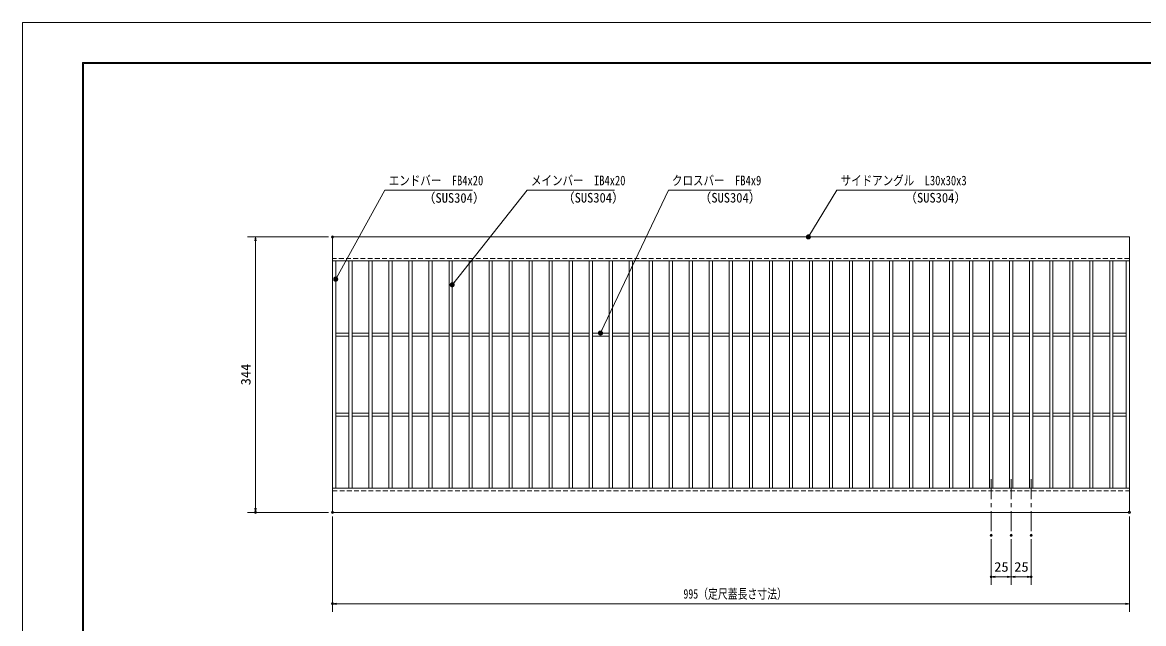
# Model space of a CAD drawing. Units: millimetres, scale not verified. Extents: x -1050 to 1050, y -742 to 742.
# Drawn here: x -1050 to 350, y -9 to 742 of the extents above; entities that cross this region are included whole.
import ezdxf
from ezdxf.enums import TextEntityAlignment as Align

# ---------------------------------------------------------------- set-up
doc = ezdxf.new("R2010")
doc.units = ezdxf.units.MM
doc.header["$LTSCALE"] = 5
doc.header["$PDMODE"] = 32
doc.header["$PDSIZE"] = 2.5
doc.linetypes.add('CHAIN1', pattern=[8, 5, -1, 1, -1])
doc.linetypes.add('DASHED1', pattern=[1.8, 1.2, -0.6])
for name, color, linetype, lineweight in [('0-0_7-図\u3000枠', 4, 'Continuous', 9), ('0-1_寸法注釈', 2, 'Continuous', 9), ('0-2_蓋', 5, 'Continuous', 9), ('0-3_0', 5, 'Continuous', 9), ('0-4_DEFPOINTS', 134, 'Continuous', 9), ('0-5_中心線', 6, 'CHAIN1', 9), ('0-6_破線', 4, 'DASHED1', 9)]:
    doc.layers.add(name, color=color, linetype=linetype, lineweight=lineweight)
doc.styles.add('ＭＳ ゴシック', font='')
doc.styles.get('ＭＳ ゴシック').set_extended_font_data('MS Gothic')

# ---------------------------------------------------------------- blocks, each defined once
blk = doc.blocks.new('_OPEN')
at = {"layer": '0-3_0', "color": 2}
blk.add_line((0, 0), (-5, 0), dxfattribs=at)
blk.add_lwpolyline([(-5, 0.833), (0, 0), (-5, -0.833)], dxfattribs=at)
blk = doc.blocks.new('_Dot')
at = {"layer": '0-3_0'}
for p, q in [((-2.5, 0), (-5, 0)), ((2.445, 0.5), (-2.445, 0.5)), ((1.997, 1.5), (-1.997, 1.5)), ((2.289, -0.995), (-2.289, -0.995)), ((1.499, -1.995), (-1.499, -1.995))]:
    blk.add_line(p, q, dxfattribs=at)
for points in [[(2.5, 0), (2.48, 0.313), (2.421, 0.622), (2.324, 0.92), (2.191, 1.204), (2.023, 1.469), (1.822, 1.711), (1.594, 1.926), (1.34, 2.111), (1.064, 2.262), (0.773, 2.378), (0.468, 2.456), (0.157, 2.495), (-0.157, 2.495), (-0.468, 2.456), (-0.773, 2.378), (-1.064, 2.262), (-1.34, 2.111), (-1.594, 1.926), (-1.822, 1.711), (-2.023, 1.469), (-2.191, 1.204), (-2.324, 0.92), (-2.421, 0.622), (-2.48, 0.313), (-2.5, 0), (0, 0)], [(-2.5, 0), (-2.48, -0.313), (-2.421, -0.622), (-2.324, -0.92), (-2.191, -1.204), (-2.023, -1.469), (-1.822, -1.711), (-1.594, -1.926), (-1.34, -2.111), (-1.064, -2.262), (-0.773, -2.378), (-0.468, -2.456), (-0.157, -2.495), (0.157, -2.495), (0.468, -2.456), (0.773, -2.378), (1.064, -2.262), (1.34, -2.111), (1.594, -1.926), (1.822, -1.711), (2.023, -1.469), (2.191, -1.204), (2.324, -0.92), (2.421, -0.622), (2.48, -0.313), (2.5, 0), (0, 0)]]:
    blk.add_lwpolyline(points, close=True, dxfattribs=at)

msp = doc.modelspace()

# ---------------------------------------------------------------- linework, layer by layer
at = {"layer": '0-0_7-図\u3000枠'}
for p, q in [((-975, -692.5), (-975, 692.5)), ((-973.75, -691.25), (-973.75, 691.25)), ((-973.75, 691.25), (998.75, 691.25))]:
    msp.add_line(p, q, dxfattribs=at)
msp.add_lwpolyline([(-975, 692.5), (1000, 692.5), (1000, -692.5)], dxfattribs=at)
at = {"layer": '0-1_寸法注釈'}
for p, q in [((-667.864, 474.475), (-768.891, 474.475)), ((-758.891, 469.475), (-758.891, 135.475)), ((-667.864, 130.475), (-768.891, 130.475)), ((-662.864, 125.475), (-662.864, 6.344)), ((332.136, 125.475), (332.136, 6.344)), ((159.636, 96.781), (159.636, 39.975)), ((184.636, 96.781), (184.636, 39.975)), ((184.636, 96.781), (184.636, 39.975)), ((209.636, 96.781), (209.636, 39.975)), ((179.636, 49.975), (164.636, 49.975)), ((189.636, 49.975), (204.636, 49.975)), ((327.136, 16.344), (-657.864, 16.344))]:
    msp.add_line(p, q, dxfattribs=at)
for points in [[(-488.121, 532.749), (-597.345, 532.749), (-658.373, 422.733)], [(-310.561, 532.749), (-419.785, 532.749), (-512.738, 415.595)], [(-139.927, 532.749), (-243.134, 532.749), (-327.784, 355.376)], [(112.214, 532.749), (-33.113, 532.749), (-68.163, 475.322)]]:
    msp.add_lwpolyline(points, dxfattribs=at)
at = {"layer": '0-2_蓋'}
for p, q in [((-662.864, 130.475), (-662.864, 474.475)), ((332.136, 474.475), (-662.864, 474.475)), ((332.136, 130.475), (332.136, 474.475)), ((332.136, 444.475), (-662.864, 444.475)), ((-658.864, 160.475), (-658.864, 444.475)), ((-658.864, 160.475), (-658.864, 444.475)), ((-642.364, 444.475), (-642.364, 160.475)), ((-638.364, 444.475), (-638.364, 160.475)), ((-617.364, 444.475), (-617.364, 160.475)), ((-613.364, 444.475), (-613.364, 160.475)), ((-592.364, 444.475), (-592.364, 160.475)), ((-588.364, 444.475), (-588.364, 160.475)), ((-567.364, 444.475), (-567.364, 160.475)), ((-563.364, 444.475), (-563.364, 160.475)), ((-542.364, 444.475), (-542.364, 160.475)), ((-538.364, 444.475), (-538.364, 160.475)), ((-517.364, 444.475), (-517.364, 160.475)), ((-513.364, 444.475), (-513.364, 160.475)), ((-492.364, 444.475), (-492.364, 160.475)), ((-488.364, 444.475), (-488.364, 160.475)), ((-467.364, 444.475), (-467.364, 160.475)), ((-463.364, 444.475), (-463.364, 160.475)), ((-442.364, 444.475), (-442.364, 160.475)), ((-438.364, 444.475), (-438.364, 160.475)), ((-417.364, 444.475), (-417.364, 160.475)), ((-413.364, 444.475), (-413.364, 160.475)), ((-392.364, 444.475), (-392.364, 160.475)), ((-388.364, 444.475), (-388.364, 160.475)), ((-367.364, 444.475), (-367.364, 160.475)), ((-363.364, 444.475), (-363.364, 160.475)), ((-342.364, 444.475), (-342.364, 160.475)), ((-338.364, 444.475), (-338.364, 160.475)), ((-317.364, 444.475), (-317.364, 160.475)), ((-313.364, 444.475), (-313.364, 160.475)), ((-292.364, 444.475), (-292.364, 160.475)), ((-288.364, 444.475), (-288.364, 160.475)), ((-267.364, 444.475), (-267.364, 160.475)), ((-263.364, 444.475), (-263.364, 160.475)), ((-242.364, 444.475), (-242.364, 160.475)), ((-238.364, 444.475), (-238.364, 160.475)), ((-217.364, 444.475), (-217.364, 160.475)), ((-213.364, 444.475), (-213.364, 160.475)), ((-192.364, 444.475), (-192.364, 160.475)), ((-188.364, 444.475), (-188.364, 160.475)), ((-167.364, 444.475), (-167.364, 160.475)), ((-163.364, 444.475), (-163.364, 160.475)), ((-142.364, 444.475), (-142.364, 160.475)), ((-138.364, 444.475), (-138.364, 160.475)), ((-117.364, 444.475), (-117.364, 160.475)), ((-113.364, 444.475), (-113.364, 160.475)), ((-92.364, 444.475), (-92.364, 160.475)), ((-88.364, 444.475), (-88.364, 160.475)), ((-67.364, 444.475), (-67.364, 160.475)), ((-63.364, 444.475), (-63.364, 160.475)), ((-42.364, 444.475), (-42.364, 160.475)), ((-38.364, 444.475), (-38.364, 160.475)), ((-17.364, 444.475), (-17.364, 160.475)), ((-13.364, 444.475), (-13.364, 160.475)), ((7.636, 444.475), (7.636, 160.475)), ((11.636, 444.475), (11.636, 160.475)), ((32.636, 444.475), (32.636, 160.475)), ((36.636, 444.475), (36.636, 160.475)), ((57.636, 444.475), (57.636, 160.475)), ((61.636, 444.475), (61.636, 160.475)), ((82.636, 444.475), (82.636, 160.475)), ((86.636, 444.475), (86.636, 160.475)), ((107.636, 444.475), (107.636, 160.475)), ((111.636, 444.475), (111.636, 160.475)), ((132.636, 444.475), (132.636, 160.475)), ((136.636, 444.475), (136.636, 160.475)), ((157.636, 444.475), (157.636, 160.475)), ((161.636, 444.475), (161.636, 160.475)), ((182.636, 444.475), (182.636, 160.475)), ((186.636, 444.475), (186.636, 160.475)), ((207.636, 444.475), (207.636, 160.475)), ((211.636, 444.475), (211.636, 160.475)), ((232.636, 444.475), (232.636, 160.475)), ((236.636, 444.475), (236.636, 160.475)), ((257.636, 444.475), (257.636, 160.475)), ((261.636, 444.475), (261.636, 160.475)), ((282.636, 444.475), (282.636, 160.475)), ((286.636, 444.475), (286.636, 160.475)), ((307.636, 444.475), (307.636, 160.475)), ((311.636, 444.475), (311.636, 160.475)), ((328.136, 160.475), (328.136, 444.475)), ((-642.364, 354.475), (-658.864, 354.475)), ((-642.364, 350.475), (-658.864, 350.475)), ((-617.364, 354.475), (-638.364, 354.475)), ((-617.364, 350.475), (-638.364, 350.475)), ((-592.364, 354.475), (-613.364, 354.475)), ((-592.364, 350.475), (-613.364, 350.475)), ((-567.364, 354.475), (-588.364, 354.475)), ((-567.364, 350.475), (-588.364, 350.475)), ((-542.364, 354.475), (-563.364, 354.475)), ((-542.364, 350.475), (-563.364, 350.475)), ((-517.364, 354.475), (-538.364, 354.475)), ((-517.364, 350.475), (-538.364, 350.475)), ((-492.364, 354.475), (-513.364, 354.475)), ((-492.364, 350.475), (-513.364, 350.475)), ((-467.364, 354.475), (-488.364, 354.475)), ((-467.364, 350.475), (-488.364, 350.475)), ((-442.364, 354.475), (-463.364, 354.475)), ((-442.364, 350.475), (-463.364, 350.475)), ((-417.364, 354.475), (-438.364, 354.475)), ((-417.364, 350.475), (-438.364, 350.475)), ((-392.364, 354.475), (-413.364, 354.475)), ((-392.364, 350.475), (-413.364, 350.475)), ((-367.364, 354.475), (-388.364, 354.475)), ((-367.364, 350.475), (-388.364, 350.475)), ((-342.364, 354.475), (-363.364, 354.475)), ((-342.364, 350.475), (-363.364, 350.475)), ((-317.364, 354.475), (-338.364, 354.475)), ((-317.364, 350.475), (-338.364, 350.475)), ((-292.364, 354.475), (-313.364, 354.475)), ((-292.364, 350.475), (-313.364, 350.475)), ((-267.364, 354.475), (-288.364, 354.475)), ((-267.364, 350.475), (-288.364, 350.475)), ((-242.364, 354.475), (-263.364, 354.475)), ((-242.364, 350.475), (-263.364, 350.475)), ((-217.364, 354.475), (-238.364, 354.475)), ((-217.364, 350.475), (-238.364, 350.475)), ((-192.364, 354.475), (-213.364, 354.475)), ((-192.364, 350.475), (-213.364, 350.475)), ((-167.364, 354.475), (-188.364, 354.475)), ((-167.364, 350.475), (-188.364, 350.475)), ((-163.364, 354.475), (-142.364, 354.475)), ((-163.364, 350.475), (-142.364, 350.475)), ((-138.364, 354.475), (-117.364, 354.475)), ((-138.364, 350.475), (-117.364, 350.475)), ((-113.364, 354.475), (-92.364, 354.475)), ((-113.364, 350.475), (-92.364, 350.475)), ((-88.364, 354.475), (-67.364, 354.475)), ((-88.364, 350.475), (-67.364, 350.475)), ((-63.364, 354.475), (-42.364, 354.475)), ((-63.364, 350.475), (-42.364, 350.475)), ((-38.364, 354.475), (-17.364, 354.475)), ((-38.364, 350.475), (-17.364, 350.475)), ((-13.364, 354.475), (7.636, 354.475)), ((-13.364, 350.475), (7.636, 350.475)), ((11.636, 354.475), (32.636, 354.475)), ((11.636, 350.475), (32.636, 350.475)), ((36.636, 354.475), (57.636, 354.475)), ((36.636, 350.475), (57.636, 350.475)), ((61.636, 354.475), (82.636, 354.475)), ((61.636, 350.475), (82.636, 350.475)), ((86.636, 354.475), (107.636, 354.475)), ((86.636, 350.475), (107.636, 350.475)), ((111.636, 354.475), (132.636, 354.475)), ((111.636, 350.475), (132.636, 350.475)), ((136.636, 354.475), (157.636, 354.475)), ((136.636, 350.475), (157.636, 350.475)), ((161.636, 354.475), (182.636, 354.475)), ((161.636, 350.475), (182.636, 350.475)), ((186.636, 354.475), (207.636, 354.475)), ((186.636, 350.475), (207.636, 350.475)), ((211.636, 354.475), (232.636, 354.475)), ((211.636, 350.475), (232.636, 350.475)), ((236.636, 354.475), (257.636, 354.475)), ((236.636, 350.475), (257.636, 350.475)), ((261.636, 354.475), (282.636, 354.475)), ((261.636, 350.475), (282.636, 350.475)), ((286.636, 354.475), (307.636, 354.475)), ((286.636, 350.475), (307.636, 350.475)), ((311.636, 354.475), (328.136, 354.475)), ((311.636, 350.475), (328.136, 350.475)), ((-642.364, 254.475), (-658.864, 254.475)), ((-617.364, 254.475), (-638.364, 254.475)), ((-592.364, 254.475), (-613.364, 254.475)), ((-567.364, 254.475), (-588.364, 254.475)), ((-542.364, 254.475), (-563.364, 254.475)), ((-517.364, 254.475), (-538.364, 254.475)), ((-492.364, 254.475), (-513.364, 254.475)), ((-467.364, 254.475), (-488.364, 254.475)), ((-442.364, 254.475), (-463.364, 254.475)), ((-417.364, 254.475), (-438.364, 254.475)), ((-392.364, 254.475), (-413.364, 254.475)), ((-367.364, 254.475), (-388.364, 254.475)), ((-342.364, 254.475), (-363.364, 254.475)), ((-317.364, 254.475), (-338.364, 254.475)), ((-292.364, 254.475), (-313.364, 254.475)), ((-267.364, 254.475), (-288.364, 254.475)), ((-242.364, 254.475), (-263.364, 254.475)), ((-217.364, 254.475), (-238.364, 254.475)), ((-192.364, 254.475), (-213.364, 254.475)), ((-167.364, 254.475), (-188.364, 254.475)), ((-163.364, 254.475), (-142.364, 254.475)), ((-138.364, 254.475), (-117.364, 254.475)), ((-113.364, 254.475), (-92.364, 254.475)), ((-88.364, 254.475), (-67.364, 254.475)), ((-63.364, 254.475), (-42.364, 254.475)), ((-38.364, 254.475), (-17.364, 254.475)), ((-13.364, 254.475), (7.636, 254.475)), ((11.636, 254.475), (32.636, 254.475)), ((36.636, 254.475), (57.636, 254.475)), ((61.636, 254.475), (82.636, 254.475)), ((86.636, 254.475), (107.636, 254.475)), ((111.636, 254.475), (132.636, 254.475)), ((136.636, 254.475), (157.636, 254.475)), ((161.636, 254.475), (182.636, 254.475)), ((186.636, 254.475), (207.636, 254.475)), ((211.636, 254.475), (232.636, 254.475)), ((236.636, 254.475), (257.636, 254.475)), ((261.636, 254.475), (282.636, 254.475)), ((286.636, 254.475), (307.636, 254.475)), ((311.636, 254.475), (328.136, 254.475)), ((-642.364, 250.475), (-658.864, 250.475)), ((-617.364, 250.475), (-638.364, 250.475)), ((-592.364, 250.475), (-613.364, 250.475)), ((-567.364, 250.475), (-588.364, 250.475)), ((-542.364, 250.475), (-563.364, 250.475)), ((-517.364, 250.475), (-538.364, 250.475)), ((-492.364, 250.475), (-513.364, 250.475)), ((-467.364, 250.475), (-488.364, 250.475)), ((-442.364, 250.475), (-463.364, 250.475)), ((-417.364, 250.475), (-438.364, 250.475)), ((-392.364, 250.475), (-413.364, 250.475)), ((-367.364, 250.475), (-388.364, 250.475)), ((-342.364, 250.475), (-363.364, 250.475)), ((-317.364, 250.475), (-338.364, 250.475)), ((-292.364, 250.475), (-313.364, 250.475)), ((-267.364, 250.475), (-288.364, 250.475)), ((-242.364, 250.475), (-263.364, 250.475)), ((-217.364, 250.475), (-238.364, 250.475)), ((-192.364, 250.475), (-213.364, 250.475)), ((-167.364, 250.475), (-188.364, 250.475)), ((-163.364, 250.475), (-142.364, 250.475)), ((-138.364, 250.475), (-117.364, 250.475)), ((-113.364, 250.475), (-92.364, 250.475)), ((-88.364, 250.475), (-67.364, 250.475)), ((-63.364, 250.475), (-42.364, 250.475)), ((-38.364, 250.475), (-17.364, 250.475)), ((-13.364, 250.475), (7.636, 250.475)), ((11.636, 250.475), (32.636, 250.475)), ((36.636, 250.475), (57.636, 250.475)), ((61.636, 250.475), (82.636, 250.475)), ((86.636, 250.475), (107.636, 250.475)), ((111.636, 250.475), (132.636, 250.475)), ((136.636, 250.475), (157.636, 250.475)), ((161.636, 250.475), (182.636, 250.475)), ((186.636, 250.475), (207.636, 250.475)), ((211.636, 250.475), (232.636, 250.475)), ((236.636, 250.475), (257.636, 250.475)), ((261.636, 250.475), (282.636, 250.475)), ((286.636, 250.475), (307.636, 250.475)), ((311.636, 250.475), (328.136, 250.475)), ((-662.864, 160.475), (332.136, 160.475)), ((-662.864, 130.475), (332.136, 130.475))]:
    msp.add_line(p, q, dxfattribs=at)
at = {"layer": '0-4_DEFPOINTS'}
msp.add_lwpolyline([(-1050, -742.5), (-1050, 742.5), (1050, 742.5), (1050, -742.5)], close=True, dxfattribs=at)
for p in [(-662.864, 474.475), (-758.891, 130.475), (-662.864, 130.475), (332.136, 130.475), (159.636, 101.781), (184.636, 101.781), (209.636, 101.781), (159.636, 49.975), (209.636, 49.975), (-662.864, 16.344)]:
    msp.add_point(p, dxfattribs=at)
at = {"layer": '0-5_中心線'}
for p, q in [((159.636, 171.969), (159.636, 101.781)), ((184.636, 171.969), (184.636, 101.781)), ((209.636, 171.969), (209.636, 101.781))]:
    msp.add_line(p, q, dxfattribs=at)
at = {"layer": '0-6_破線'}
for p, q in [((332.136, 447.475), (-662.864, 447.475)), ((-662.864, 157.475), (332.136, 157.475))]:
    msp.add_line(p, q, dxfattribs=at)

# ---------------------------------------------------------------- block references
at = {"layer": '0-1_寸法注釈'}
for name, p, rotation in [('_Dot', (-68.694, 474.475), 237.88131), ('_OPEN', (-758.891, 474.475), 90), ('_Dot', (-658.864, 421.862), 240.58548), ('_Dot', (-513.364, 414.814), 231.27169), ('_Dot', (-328.219, 354.475), 244.22508), ('_OPEN', (-758.891, 130.475), 270), ('_OPEN', (159.636, 49.975), 180), ('_OPEN', (184.636, 49.975), 180), ('_OPEN', (-662.864, 16.344), 180)]:
    msp.add_blockref(name, p, dxfattribs=dict(at, rotation=rotation))
for p in [(184.636, 49.975), (209.636, 49.975), (332.136, 16.344)]:
    msp.add_blockref('_OPEN', p, dxfattribs=at)

# ---------------------------------------------------------------- texts
at = {"layer": '0-1_寸法注釈', "color": 7, "style": 'ＭＳ ゴシック'}
for s, height, width, p in [('エンドバー\u3000FB4x20', 12.02, 0.8, (-592.568, 535.436)), ('メインバー\u3000IB4x20', 12.02, 0.8, (-415.007, 535.436)), ('クロスバー\u3000FB4x9', 12.03, 0.8, (-238.968, 535.436)), ('サイドアングル\u3000L30x30x3', 12.02, 0.8, (-28.335, 535.436)), ('（SUS304）', 12.02, 0.95, (-549.82, 513.644)), ('（SUS304）', 12.02, 0.95, (-376.077, 513.881)), ('（SUS304）', 12.02, 0.95, (-205.364, 513.881)), ('（SUS304）', 12.02, 0.95, (51.418, 513.881)), ('25', 12.02, 1.1, (163.403, 52.662)), ('25', 12.02, 1.1, (188.403, 52.662)), ('995（定尺蓋長さ寸法）', 12.03, 0.75, (-224.663, 19.031))]:
    msp.add_text(s, height=height, dxfattribs=dict(at, width=width)).set_placement(p, align=Align.BOTTOM_LEFT)
at = {"layer": '0-1_寸法注釈', "color": 7, "style": 'ＭＳ ゴシック', "width": 1.1}
msp.add_text('344', height=12.02, rotation=90, dxfattribs=at).set_placement((-761.578, 289.157), align=Align.BOTTOM_LEFT)

doc.saveas('drawing.dxf')
